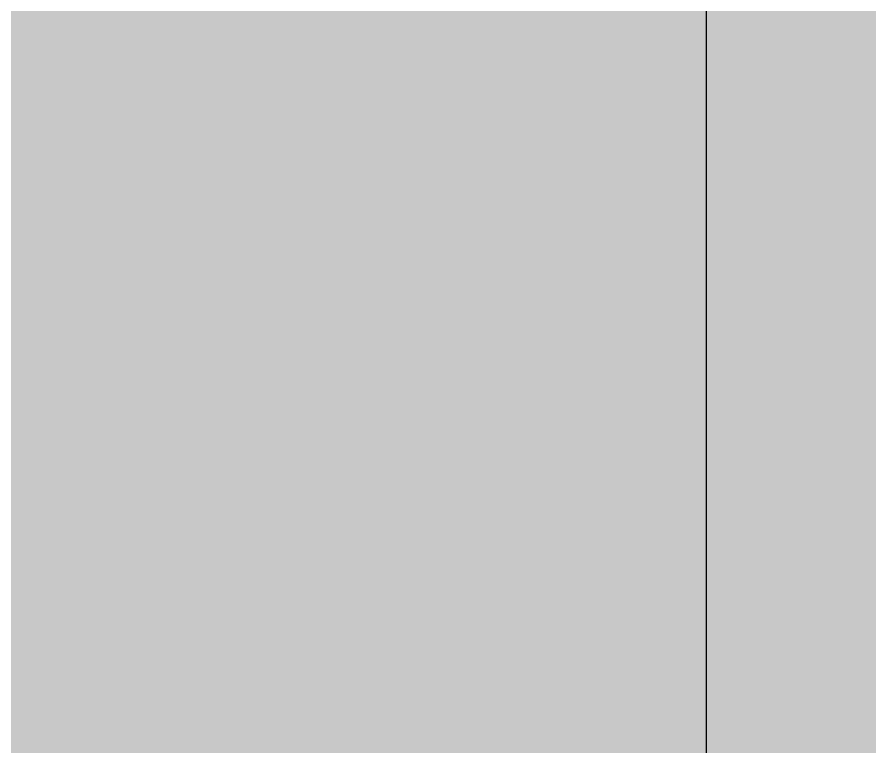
# Model space of a CAD drawing. Extents: x -10500 to 280, y -61 to 293.
# Drawn here: x 99.9991 to 100.000213, y 0.000923 to 0.001876 of the extents above; entities that cross this region are included whole.
import ezdxf

# ---------------------------------------------------------------- set-up
doc = ezdxf.new("R2010")
doc.units = 0
for name, color, linetype in [('3', 3, 'Continuous'), ('Hachura', 251, 'Continuous'), ('Painéis', 200, 'Continuous')]:
    doc.layers.add(name, color=color, linetype=linetype)

msp = doc.modelspace()

# ---------------------------------------------------------------- hatches: boundary and pattern name
at = {"layer": 'Hachura'}
h = msp.add_hatch(color=7, dxfattribs=at)
h.dxf.hatch_style = 1
h.paths.add_polyline_path([(0, 0), (244, 0), (244, 244), (0, 244)])
h = msp.add_hatch(color=7, dxfattribs=at)
h.dxf.hatch_style = 1
h.paths.add_polyline_path([(0, 0), (244, 0), (244, 244), (0, 244)])
h = msp.add_hatch(color=7, dxfattribs=at)
h.dxf.hatch_style = 1
h.paths.add_polyline_path([(0, 0), (244, 0), (244, 244), (0, 244)])
h = msp.add_hatch(color=7, dxfattribs=at)
h.dxf.hatch_style = 1
h.paths.add_polyline_path([(0, 0), (244, 0), (244, 244), (0, 244)])
h = msp.add_hatch(color=7, dxfattribs=at)
h.dxf.hatch_style = 1
h.paths.add_polyline_path([(0, 0), (244, 0), (244, 244), (0, 244)])
h = msp.add_hatch(color=7, dxfattribs=at)
h.dxf.hatch_style = 1
h.paths.add_polyline_path([(0, 0), (244, 0), (244, 244), (0, 244)])
h = msp.add_hatch(color=7, dxfattribs=at)
h.dxf.hatch_style = 1
h.paths.add_polyline_path([(0, 0), (244, 0), (244, 244), (0, 244)])
h = msp.add_hatch(color=7, dxfattribs=at)
h.dxf.hatch_style = 1
h.paths.add_polyline_path([(0, 0), (244, 0), (244, 244), (0, 244)])
h = msp.add_hatch(color=7, dxfattribs=at)
h.dxf.hatch_style = 1
h.paths.add_polyline_path([(0, 0), (244, 0), (244, 244), (0, 244)])
h = msp.add_hatch(color=7, dxfattribs=at)
h.dxf.hatch_style = 1
h.paths.add_polyline_path([(0, 0), (244, 0), (244, 244), (0, 244)])
h = msp.add_hatch(color=7, dxfattribs=at)
h.dxf.hatch_style = 1
h.paths.add_polyline_path([(0, 0), (244, 0), (244, 244), (0, 244)])
h = msp.add_hatch(color=7, dxfattribs=at)
h.dxf.hatch_style = 1
h.paths.add_polyline_path([(0, 0), (244, 0), (244, 244), (0, 244)])
h = msp.add_hatch(color=7, dxfattribs=at)
h.dxf.hatch_style = 1
h.paths.add_polyline_path([(0, 0), (244, 0), (244, 244), (0, 244)])
h = msp.add_hatch(color=7, dxfattribs=at)
h.dxf.hatch_style = 1
h.paths.add_polyline_path([(0, 0), (244, 0), (244, 244), (0, 244)])
h = msp.add_hatch(color=7, dxfattribs=at)
h.dxf.hatch_style = 1
h.paths.add_polyline_path([(0, 0), (244, 0), (244, 244), (0, 244)])
h = msp.add_hatch(color=7, dxfattribs=at)
h.dxf.hatch_style = 1
h.paths.add_polyline_path([(0, 0), (244, 0), (244, 244), (0, 244)])
h = msp.add_hatch(color=7, dxfattribs=at)
h.dxf.hatch_style = 1
h.paths.add_polyline_path([(0, 0), (244, 0), (244, 244), (0, 244)])
h = msp.add_hatch(color=7, dxfattribs=at)
h.dxf.hatch_style = 1
h.paths.add_polyline_path([(0, 0), (244, 0), (244, 244), (0, 244)])
h = msp.add_hatch(color=7, dxfattribs=at)
h.dxf.hatch_style = 1
h.paths.add_polyline_path([(0, 0), (244, 0), (244, 244), (0, 244)])
h = msp.add_hatch(color=7, dxfattribs=at)
h.dxf.hatch_style = 1
h.paths.add_polyline_path([(0, 0), (244, 0), (244, 244), (0, 244)])
h = msp.add_hatch(color=7, dxfattribs=at)
h.dxf.hatch_style = 1
h.paths.add_polyline_path([(0, 0), (244, 0), (244, 244), (0, 244)])
h = msp.add_hatch(color=7, dxfattribs=at)
h.dxf.hatch_style = 1
h.paths.add_polyline_path([(0, 0), (244, 0), (244, 244), (0, 244)])
h = msp.add_hatch(color=7, dxfattribs=at)
h.dxf.hatch_style = 1
h.paths.add_polyline_path([(0, 0), (244, 0), (244, 244), (0, 244)])
h = msp.add_hatch(color=7, dxfattribs=at)
h.dxf.hatch_style = 1
h.paths.add_polyline_path([(0, 0), (244, 0), (244, 244), (0, 244)])
h = msp.add_hatch(color=7, dxfattribs=at)
h.dxf.hatch_style = 1
h.paths.add_polyline_path([(0, 0), (244, 0), (244, 244), (0, 244)])

# ---------------------------------------------------------------- linework, layer by layer
at = {"layer": '3'}
msp.add_lwpolyline([(100, 0), (100, 244)], dxfattribs=at)
msp.add_lwpolyline([(100, 0), (100, 244)], dxfattribs=at)
msp.add_lwpolyline([(100, 0), (100, 244)], dxfattribs=at)
msp.add_lwpolyline([(100, 0), (100, 244)], dxfattribs=at)
msp.add_lwpolyline([(100, 0), (100, 244)], dxfattribs=at)
msp.add_lwpolyline([(100, 0), (100, 244)], dxfattribs=at)
msp.add_lwpolyline([(100, 0), (100, 244)], dxfattribs=at)
msp.add_lwpolyline([(100, 0), (100, 244)], dxfattribs=at)
msp.add_lwpolyline([(100, 0), (100, 244)], dxfattribs=at)
msp.add_lwpolyline([(100, 0), (100, 244)], dxfattribs=at)
msp.add_lwpolyline([(100, 0), (100, 244)], dxfattribs=at)
msp.add_lwpolyline([(100, 0), (100, 244)], dxfattribs=at)
msp.add_lwpolyline([(100, 0), (100, 244)], dxfattribs=at)
msp.add_lwpolyline([(100, 0), (100, 244)], dxfattribs=at)
msp.add_lwpolyline([(100, 0), (100, 244)], dxfattribs=at)
msp.add_lwpolyline([(100, 0), (100, 244)], dxfattribs=at)
msp.add_lwpolyline([(100, 0), (100, 244)], dxfattribs=at)
msp.add_lwpolyline([(100, 0), (100, 244)], dxfattribs=at)
msp.add_lwpolyline([(100, 0), (100, 244)], dxfattribs=at)
msp.add_lwpolyline([(100, 0), (100, 244)], dxfattribs=at)
msp.add_lwpolyline([(100, 0), (100, 244)], dxfattribs=at)
msp.add_lwpolyline([(100, 0), (100, 244)], dxfattribs=at)
msp.add_lwpolyline([(100, 0), (100, 244)], dxfattribs=at)
msp.add_lwpolyline([(100, 0), (100, 244)], dxfattribs=at)
msp.add_lwpolyline([(100, 0), (100, 244)], dxfattribs=at)
at = {"layer": 'Painéis', "lineweight": 18}
msp.add_line((100, 0), (100, 244), dxfattribs=at)
msp.add_line((100, 0), (100, 244), dxfattribs=at)
msp.add_line((100, 0), (100, 244), dxfattribs=at)
msp.add_line((100, 0), (100, 244), dxfattribs=at)
msp.add_line((100, 0), (100, 244), dxfattribs=at)
msp.add_line((100, 0), (100, 244), dxfattribs=at)
msp.add_line((100, 0), (100, 244), dxfattribs=at)
msp.add_line((100, 0), (100, 244), dxfattribs=at)
msp.add_line((100, 0), (100, 244), dxfattribs=at)
msp.add_line((100, 0), (100, 244), dxfattribs=at)
msp.add_line((100, 0), (100, 244), dxfattribs=at)
msp.add_line((100, 0), (100, 244), dxfattribs=at)
msp.add_line((100, 0), (100, 244), dxfattribs=at)
msp.add_line((100, 0), (100, 244), dxfattribs=at)
msp.add_line((100, 0), (100, 244), dxfattribs=at)
msp.add_line((100, 0), (100, 244), dxfattribs=at)
msp.add_line((100, 0), (100, 244), dxfattribs=at)
msp.add_line((100, 0), (100, 244), dxfattribs=at)
msp.add_line((100, 0), (100, 244), dxfattribs=at)
msp.add_line((100, 0), (100, 244), dxfattribs=at)
msp.add_line((100, 0), (100, 244), dxfattribs=at)
msp.add_line((100, 0), (100, 244), dxfattribs=at)
msp.add_line((100, 0), (100, 244), dxfattribs=at)
msp.add_line((100, 0), (100, 244), dxfattribs=at)
msp.add_line((100, 0), (100, 244), dxfattribs=at)

doc.saveas('drawing.dxf')
